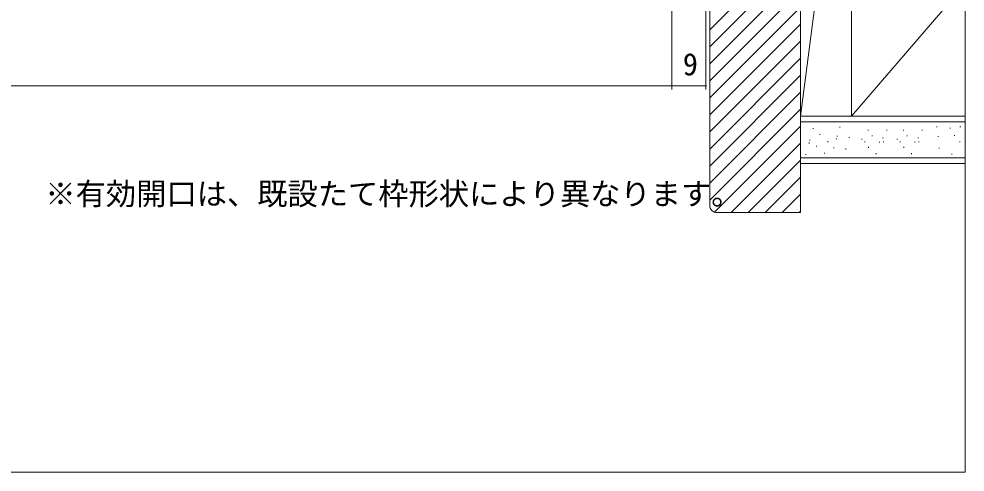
# Model space of a CAD drawing. Units: millimetres, scale not verified. Extents: x -1188 to -194, y -840 to 760.
# Drawn here: x -448.1 to -198, y -840 to -720.4 of the extents above; entities that cross this region are included whole.
import ezdxf
from ezdxf.enums import TextEntityAlignment as Align

# ---------------------------------------------------------------- set-up
doc = ezdxf.new("R2010")
doc.units = ezdxf.units.MM
doc.header["$LTSCALE"] = 4
doc.layers.add('0-1_USER1', color=4, linetype='Continuous')
for name, color, linetype, lineweight in [('0-2_YKK_ZWAK', 7, 'Continuous', 9), ('0-3_YKK_D', 6, 'Continuous', 9), ('0-8_YSS_K', 3, 'Continuous', 9)]:
    doc.layers.add(name, color=color, linetype=linetype, lineweight=lineweight)
doc.styles.add('ＭＳ ゴシック', font='')
doc.styles.get('ＭＳ ゴシック').set_extended_font_data('MS Gothic')

msp = doc.modelspace()

# ---------------------------------------------------------------- linework, layer by layer
at = {"layer": '0-2_YKK_ZWAK'}
for p, q in [((-198, 720), (-198, -840)), ((-198, -840), (-1188, -840))]:
    msp.add_line(p, q, dxfattribs=at)
at = {"layer": '0-3_YKK_D'}
for p, q in [((-275.5, -658.518), (-275.5, -739.018)), ((-275.5, -658.518), (-275.5, -739.018)), ((-266.5, -658.518), (-266.5, -739.018)), ((-857.497, -738.018), (-275.5, -738.018)), ((-266.5, -738.018), (-275.5, -738.018))]:
    msp.add_line(p, q, dxfattribs=at)
for centre, start, end in [((-275.5, -738.018), 0, 180), ((-275.5, -738.018), 0, 180), ((-275.5, -738.018), 180, 0), ((-275.5, -738.018), 180, 0), ((-266.5, -738.018), 0, 180), ((-266.5, -738.018), 180, 0)]:
    msp.add_arc(centre, 0.106, start, end, dxfattribs=at)
at = {"layer": '0-8_YSS_K'}
for p, q in [((-241.5, -615.518), (-241.5, -771.518)), ((-241.5, -758.018), (-241.5, -629.018)), ((-228, -641.018), (-241.5, -746.018)), ((-228, -746.018), (-228, -641.018)), ((-265.5, -769.518), (-265.5, -676.518)), ((-265.5, -723.281), (-241.5, -699.281)), ((-265.5, -727.772), (-241.5, -703.772)), ((-265.5, -732.262), (-241.5, -708.262)), ((-228, -746.018), (-198, -711.208)), ((-265.5, -736.752), (-241.5, -712.752)), ((-265.5, -741.242), (-241.5, -717.242)), ((-265.5, -745.732), (-241.5, -721.732)), ((-265.5, -750.222), (-241.5, -726.222)), ((-265.5, -754.712), (-241.5, -730.712)), ((-265.5, -759.203), (-241.5, -735.203)), ((-265.5, -763.693), (-241.5, -739.693)), ((-265.5, -768.183), (-241.5, -744.183)), ((-241.5, -746.018), (-241.5, -758.518)), ((-241.5, -746.018), (-198, -746.018)), ((-241.5, -746.018), (-225.728, -746.018)), ((-198, -747.518), (-241.5, -747.518)), ((-264.214, -771.387), (-241.5, -748.673)), ((-238.161, -749.204), (-238.161, -749.404)), ((-231.096, -748.868), (-231.096, -749.068)), ((-223.608, -749.653), (-223.608, -749.853)), ((-218.674, -749.653), (-218.674, -749.853)), ((-214.275, -749.653), (-214.275, -749.853)), ((-209.341, -749.653), (-209.341, -749.853)), ((-205.541, -748.878), (-205.341, -748.878)), ((-202.072, -749.179), (-201.872, -749.179)), ((-199.358, -748.878), (-199.158, -748.878)), ((-239.063, -752.261), (-239.063, -752.461)), ((-236.367, -750.774), (-236.367, -750.974)), ((-234.236, -752.681), (-234.236, -752.881)), ((-231.998, -751.925), (-231.998, -752.125)), ((-231.769, -751.223), (-231.769, -751.423)), ((-228.629, -751.559), (-228.629, -751.759)), ((-225.29, -752.008), (-225.29, -752.208)), ((-224.51, -752.71), (-224.51, -752.91)), ((-222.599, -751.111), (-222.599, -751.311)), ((-219.851, -751.743), (-219.652, -751.743)), ((-219.576, -752.71), (-219.576, -752.91)), ((-215.957, -752.008), (-215.957, -752.208)), ((-215.177, -752.71), (-215.177, -752.91)), ((-213.265, -751.111), (-213.265, -751.311)), ((-210.518, -751.743), (-210.318, -751.743)), ((-210.243, -752.71), (-210.243, -752.91)), ((-205.24, -751.442), (-205.04, -751.442)), ((-200.866, -751.14), (-200.666, -751.14)), ((-259.855, -771.518), (-241.5, -753.163)), ((-239.171, -753.017), (-239.171, -753.217)), ((-237.269, -753.831), (-237.269, -754.031)), ((-232.671, -754.28), (-232.671, -754.48)), ((-229.531, -754.616), (-229.531, -754.816)), ((-223.501, -754.168), (-223.501, -754.368)), ((-220.58, -752.793), (-220.58, -752.993)), ((-214.168, -754.168), (-214.168, -754.368)), ((-211.247, -752.793), (-211.247, -752.993)), ((-204.938, -754.458), (-204.738, -754.458)), ((-199.508, -752.799), (-199.308, -752.799)), ((-255.365, -771.518), (-241.5, -757.653)), ((-241.5, -757.018), (-198, -757.018)), ((-240.073, -756.074), (-240.073, -756.274)), ((-235.138, -755.738), (-235.138, -755.938)), ((-221.482, -755.85), (-221.482, -756.05)), ((-212.149, -755.85), (-212.149, -756.05)), ((-201.62, -756.117), (-201.42, -756.117)), ((-198, -758.518), (-241.5, -758.518)), ((-250.875, -771.518), (-241.5, -762.143)), ((-246.385, -771.518), (-241.5, -766.633)), ((-241.5, -771.518), (-263.5, -771.518)), ((-241.895, -771.518), (-241.5, -771.124))]:
    msp.add_line(p, q, dxfattribs=at)
msp.add_arc((-263.5, -769.518), 2, 180, 269.99998, dxfattribs=at)

# ---------------------------------------------------------------- texts
at = {"layer": '0-1_USER1', "style": 'ＭＳ ゴシック'}
msp.add_text('※有効開口は、既設たて枠形状により異なります。', height=5.865, dxfattribs=at).set_placement((-441.101, -771.229), align=Align.BOTTOM_LEFT)
at = {"layer": '0-3_YKK_D', "color": 4, "style": 'ＭＳ ゴシック'}
msp.add_text('9', height=5.865, dxfattribs=at).set_placement((-272.6, -737.018), align=Align.BOTTOM_LEFT)

doc.saveas('drawing.dxf')
